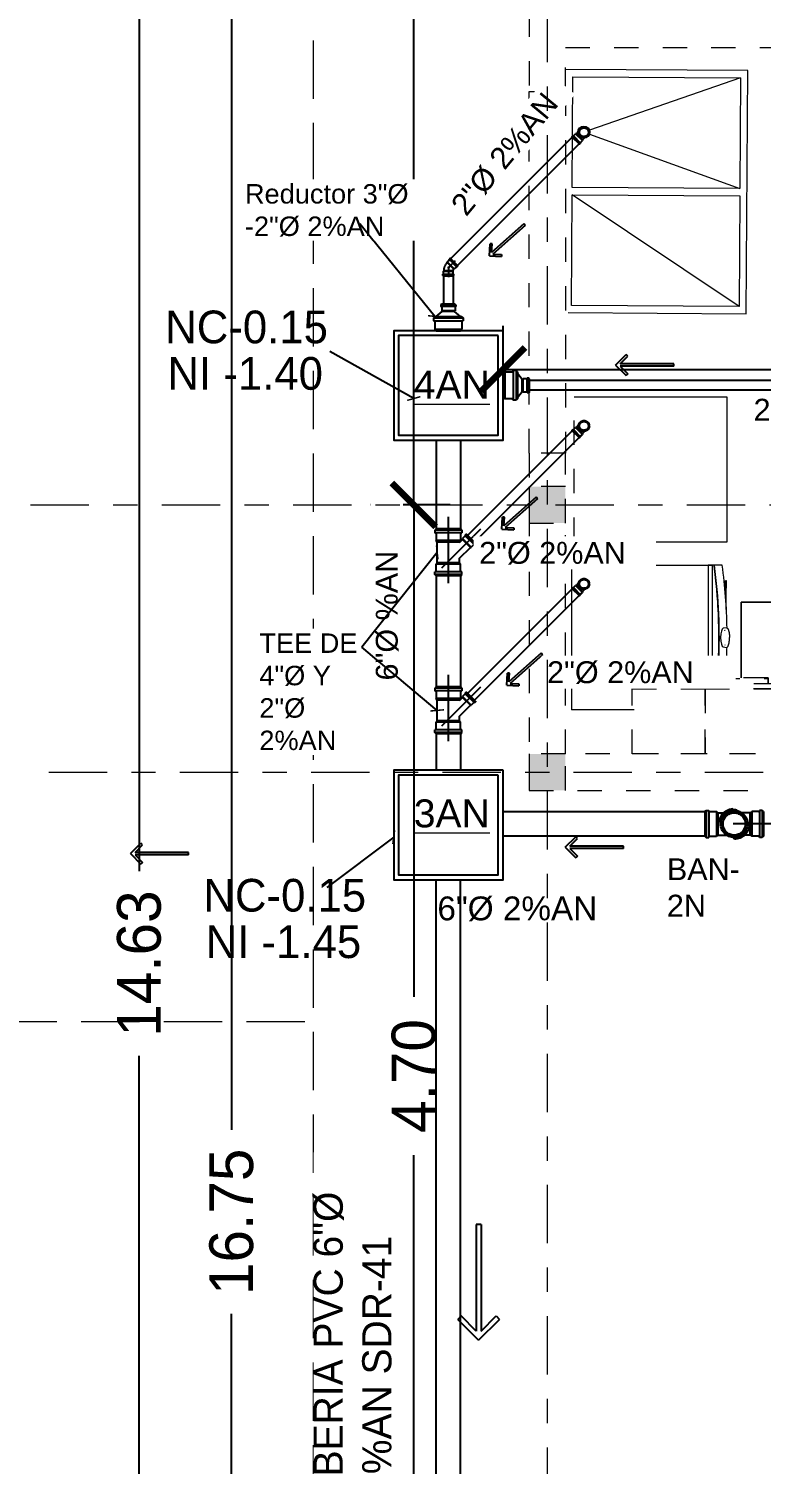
# Model space of a CAD drawing. Header units: millimetres. Extents: x -9559 to 23034, y -7226 to 22400.
# Drawn here: x 299.91 to 302.93, y 48.57 to 54.47 of the extents above; entities that cross this region are included whole.
import ezdxf

# ---------------------------------------------------------------- set-up
doc = ezdxf.new("R2010")
doc.units = ezdxf.units.MM
doc.header["$LTSCALE"] = 0.02
for name, pattern in [('ACAD_ISO02W100', [15, 12, -3]), ('ACAD_ISO05W100', [33, 24, -3, 0, -3, 0, -3]), ('ACAD_ISO10W100', [18, 12, -3, 0, -3]), ('DASHED2', [0.375, 0.25, -0.125])]:
    doc.linetypes.add(name, pattern=pattern)
for name, color, linetype, lineweight in [('A-ANNO-DIMS', 251, 'Continuous', 9), ('A-Mueble cocina 1-lavanderia', 9, 'Continuous', 9), ('A-Mueble cocina 2-proyecciones', 255, 'ACAD_ISO02W100', 9), ('A-Mueble cocina 3', 9, 'Continuous', 9), ('A_DIM-1', 251, 'Continuous', 18), ('I-FURN', 9, 'Continuous', 9), ('IH-AGUA CALIENTE', 12, 'DASHED2', 5), ('IH-textos', 250, 'Continuous', 18), ('IH-TUBERIA', 150, 'ACAD_ISO05W100', 25), ('Mueble Servicio', 255, 'Continuous', 9), ('S-GRID', 253, 'ACAD_ISO10W100', 5), ('TT-PROYECCIONES TERRAZAS', 9, 'ACAD_ISO02W100', 5)]:
    doc.layers.add(name, color=color, linetype=linetype, lineweight=lineweight)
doc.layers.add('IH-A.NEGRAS', color=22, linetype='Continuous')
doc.layers.add('IH-PLANO BASE', color=250, linetype='DASHED2', lineweight=5, transparency=0.55)
doc.styles.add('Arial_4', font='arial.ttf', dxfattribs={"height": 0.105})
doc.styles.add('CENTURY', font='GOTHIC.TTF', dxfattribs={"height": 0.12})
doc.styles.add('COTAS', font='arial.ttf')
doc.styles.get("Standard").update_dxf_attribs({"font": 'GOTHIC.TTF'})
doc.dimstyles.get("Standard").update_dxf_attribs({"dimtxt": 0.18, "dimasz": 0.18, "dimexe": 0.18, "dimexo": 0.0625, "dimgap": 0.09, "dimtad": 0, "dimzin": 3, "dimdsep": 46, "dimtxsty": 'Standard', "dimblk": 'ARCHTICK', "dimcen": 0.09, "dimadec": 0, "dimazin": 0, "dimtfac": 1, "dimtofl": 0, "dimtmove": 0, "dimatfit": 3, "dimldrblk": 'ARCHTICK', "dimfxl": 1, "dimtolj": 1, "dimtzin": 0, "dimarcsym": 0})

# ---------------------------------------------------------------- blocks, each defined once
blk = doc.blocks.new('TOSHIBA_WashingMachine_TW-BH - White_TW-BH95M4T_8_5kg-147520-Nivel 1')
at = {"layer": 'Mueble Servicio'}
for p, q in [((-0.2975, -0.011125), (-0.2975, -0.64)), ((0.2975, -0.64), (0.2975, -0.011125)), ((-0.2975, -0.64), (0.2975, -0.64))]:
    blk.add_line(p, q, dxfattribs=at)
blk = doc.blocks.new('TOSHIBA_WashingMachine_TW-BH - White_TW-BH95M4T_8_5kg-V1-Nivel 1')
at = {"layer": 'A-Mueble cocina 1-lavanderia'}
for p, q in [((-0.2975, -0.2576), (-0.2975, 0)), ((0.2975, 0), (-0.2975, 0)), ((0.2975, 0), (0.2975, -0.58)), ((-0.105, -0.5621), (-0.1886, -0.5621)), ((-0.1886, -0.58), (0.2975, -0.58)), ((-0.105, -0.6036), (-0.105, -0.5621)), ((-0.104, -0.5621), (-0.104, -0.6037)), ((0.2975, -0.5621), (-0.104, -0.5621)), ((0.2975, -0.5861), (0.2975, -0.5621)), ((0.2975, -0.5881), (0.2975, -0.5861)), ((-0.1268, -0.6361), (-0.1659, -0.6361)), ((-0.1659, -0.6361), (-0.1268, -0.6361)), ((-0.105, -0.6056), (-0.105, -0.6036)), ((-0.104, -0.6037), (-0.104, -0.6057)), ((-0.0385, -0.6237), (-0.0399, -0.6376)), ((0.0399, -0.6376), (0.0385, -0.6237)), ((0.1166, -0.6361), (0.1166, -0.6361)), ((0.1837, -0.6321), (0.23, -0.6321)), ((0.23, -0.6321), (0.23, -0.6272))]:
    blk.add_line(p, q, dxfattribs=at)
at = {"layer": 'A-Mueble cocina 1-lavanderia', "flags": 128}
for points in [[(0.2975, -0.6203), (0.2975, -0.6042), (0.2975, -0.5881)], [(-0.1656, -0.6361), (-0.1631, -0.6361), (-0.1563, -0.6361), (-0.1492, -0.6361), (-0.1419, -0.6361), (-0.1343, -0.6361), (-0.1265, -0.6361)], [(-0.105, -0.6376), (-0.105, -0.6216), (-0.105, -0.6056)], [(-0.104, -0.6057), (-0.104, -0.6216), (-0.104, -0.6376)], [(-0.0399, -0.6376), (-0.0399, -0.6381), (-0.0399, -0.6386), (-0.0398, -0.6391), (-0.0396, -0.6396), (-0.0393, -0.6401), (-0.039, -0.6406), (-0.0386, -0.6411), (-0.0382, -0.6416), (-0.0377, -0.642), (-0.0371, -0.6425), (-0.0365, -0.6429), (-0.0358, -0.6433), (-0.0351, -0.6437), (-0.0343, -0.6441), (-0.0334, -0.6445), (-0.0325, -0.6449), (-0.0316, -0.6453), (-0.0306, -0.6456), (-0.0296, -0.646), (-0.0285, -0.6463), (-0.0273, -0.6466), (-0.0262, -0.6469), (-0.025, -0.6472), (-0.0237, -0.6475), (-0.0224, -0.6478), (-0.0211, -0.648), (-0.0197, -0.6483), (-0.0183, -0.6485), (-0.0169, -0.6487), (-0.0155, -0.6489), (-0.014, -0.6491), (-0.0125, -0.6492), (-0.011, -0.6493), (-0.0094, -0.6495), (-0.0079, -0.6496), (-0.0063, -0.6496), (-0.0048, -0.6497), (-0.0032, -0.6497), (-0.0016, -0.6498), (0, -0.6498), (0, -0.6498)], [(0.0399, -0.6376), (0.0399, -0.6381), (0.0399, -0.6386), (0.0398, -0.6391), (0.0396, -0.6396), (0.0393, -0.6401), (0.039, -0.6406), (0.0386, -0.6411), (0.0382, -0.6416), (0.0377, -0.642), (0.0371, -0.6425), (0.0365, -0.6429), (0.0358, -0.6433), (0.0351, -0.6437), (0.0343, -0.6441), (0.0334, -0.6445), (0.0325, -0.6449), (0.0316, -0.6453), (0.0306, -0.6456), (0.0296, -0.646), (0.0285, -0.6463), (0.0273, -0.6466), (0.0262, -0.6469), (0.025, -0.6472), (0.0237, -0.6475), (0.0224, -0.6478), (0.0211, -0.648), (0.0197, -0.6483), (0.0183, -0.6485), (0.0169, -0.6487), (0.0155, -0.6489), (0.014, -0.6491), (0.0125, -0.6492), (0.011, -0.6493), (0.0094, -0.6495), (0.0079, -0.6496), (0.0063, -0.6496), (0.0048, -0.6497), (0.0032, -0.6497), (0.0016, -0.6498), (0, -0.6498), (0, -0.6498)], [(0.1163, -0.6361), (0.1244, -0.6361), (0.1322, -0.6361), (0.1398, -0.6361), (0.1472, -0.6361), (0.1544, -0.6361), (0.1613, -0.6361), (0.168, -0.6361), (0.1744, -0.6361), (0.1805, -0.6361), (0.1863, -0.6361), (0.1918, -0.6361), (0.197, -0.6361), (0.2019, -0.6361), (0.2065, -0.6361), (0.2108, -0.6361), (0.2147, -0.6361), (0.2182, -0.6361), (0.2215, -0.6361), (0.2243, -0.6361), (0.2268, -0.6361), (0.229, -0.6361), (0.2308, -0.6361), (0.2322, -0.6361), (0.2332, -0.6361), (0.2339, -0.6361), (0.2341, -0.6361), (0.2342, -0.6361)], [(0.2342, -0.6361), (0.234, -0.6361), (0.2334, -0.6361), (0.2325, -0.6361), (0.2312, -0.6361), (0.2295, -0.6361), (0.2274, -0.6361), (0.225, -0.6361), (0.2223, -0.6361), (0.2191, -0.6361), (0.2157, -0.6361), (0.2119, -0.6361), (0.2077, -0.6361), (0.2032, -0.6361)], [(0.23, -0.6321), (0.2303, -0.6321), (0.2306, -0.6323), (0.2309, -0.6324), (0.2312, -0.6325), (0.2315, -0.6326), (0.2318, -0.6328), (0.232, -0.6329), (0.2323, -0.6331), (0.2326, -0.6333), (0.2328, -0.6335), (0.2331, -0.6337), (0.2333, -0.6339), (0.2335, -0.6341), (0.2338, -0.6343), (0.234, -0.6346), (0.2342, -0.6348), (0.2344, -0.6351), (0.2345, -0.6353), (0.2346, -0.6354)], [(0.2346, -0.6354), (0.2346, -0.6354), (0.2346, -0.6354), (0.2346, -0.6354), (0.2346, -0.6354), (0.2346, -0.6354), (0.2346, -0.6355), (0.2346, -0.6355), (0.2346, -0.6355), (0.2346, -0.6355), (0.2346, -0.6355), (0.2346, -0.6356), (0.2346, -0.6356), (0.2346, -0.6356), (0.2346, -0.6356), (0.2346, -0.6356), (0.2346, -0.6357), (0.2346, -0.6357), (0.2346, -0.6357), (0.2346, -0.6357), (0.2346, -0.6357), (0.2346, -0.6357), (0.2346, -0.6358), (0.2346, -0.6358), (0.2346, -0.6358), (0.2346, -0.6358), (0.2346, -0.6358), (0.2346, -0.6359), (0.2346, -0.6359), (0.2346, -0.6359), (0.2346, -0.6359), (0.2345, -0.6359), (0.2345, -0.6359), (0.2345, -0.636), (0.2345, -0.636), (0.2345, -0.636), (0.2345, -0.636), (0.2345, -0.636), (0.2344, -0.636), (0.2344, -0.636), (0.2344, -0.636), (0.2344, -0.636), (0.2344, -0.6361), (0.2344, -0.6361), (0.2343, -0.6361), (0.2343, -0.6361), (0.2343, -0.6361), (0.2343, -0.6361), (0.2343, -0.6361), (0.2343, -0.6361), (0.2342, -0.6361), (0.2342, -0.6361), (0.2342, -0.6361), (0.2342, -0.6361), (0.2342, -0.6361)]]:
    blk.add_lwpolyline(points, dxfattribs=at)
at = {"layer": 'A-Mueble cocina 1-lavanderia'}
for centre, radius, start, end in [((0, 1.6165), 2.2227, 267.3181, 277.69206), ((0, 1.6156), 2.2237, 267.31934, 277.68849), ((0, 1.6156), 2.2217, 274.23595, 277.69546), ((0, 1.6156), 2.2217, 265.6587, 267.29111), ((0, 1.6165), 2.2227, 265.66053, 267.2923), ((0, 1.6156), 2.2237, 265.7272, 267.29354), ((0, 1.6156), 2.2556, 265.78776, 267.33184), ((0, 1.6156), 2.2217, 267.31692, 270.77621), ((0, 1.6156), 2.2556, 267.35727, 269.00218), ((0, 1.6156), 2.2217, 270.77643, 274.23558), ((0, 1.6156), 2.2556, 270.97901, 277.57914)]:
    blk.add_arc(centre, radius, start, end, dxfattribs=at)
for major_axis, start_param, end_param in [((-0.0385, 0), 4.712389, 6.283185), ((0.0385, 0), 3.810366, 3.853998), ((0.0385, 0), 0, 1.570796), ((0.0385, 0), 5.57078, 5.614412)]:
    blk.add_ellipse((0, -0.6241), major_axis=major_axis, ratio=0.287314, start_param=start_param, end_param=end_param, dxfattribs=at)
blk = doc.blocks.new('Lavadero de  1 Batea MEP - Lavadero de  1 Batea MEP-202237-Nivel 1')
at = {"layer": 'A-Mueble cocina 1-lavanderia'}
for p, q in [((0.5, 0), (-0.5, 0)), ((-0.5, 0), (-0.5, -0.75)), ((0.5, -0.7329), (0.5, 0)), ((-0.47, -0.03), (-0.2508, -0.6491)), ((-0.47, -0.72), (-0.47, -0.03)), ((-0.47, -0.03), (-0.015, -0.03)), ((-0.2342, -0.6491), (-0.015, -0.03)), ((-0.015, -0.03), (-0.015, -0.72)), ((0.47, -0.03), (0.015, -0.72)), ((0.015, -0.72), (0.015, -0.03)), ((0.015, -0.03), (0.47, -0.03)), ((0.47, -0.03), (0.47, -0.72)), ((-0.015, -0.72), (-0.47, -0.72)), ((0.47, -0.72), (0.015, -0.72))]:
    blk.add_line(p, q, dxfattribs=at)
blk.add_circle((-0.2425, -0.6727), 0.025, dxfattribs=at)
blk = doc.blocks.new('Armario superior - Puerta doble - 600 x 720 x 290 mm-626424-Nivel 1')
at = {"layer": 'A-Mueble cocina 2-proyecciones', "linetype": 'DASHED2', "lineweight": 5, "ltscale": 9}
for p, q in [((-0.125, 0.365), (0.173, 0.365)), ((-0.125, 0.343), (-0.125, 0.365)), ((-0.085, 0.365), (-0.085, 0.3855)), ((-0.083, 0.365), (-0.083, 0.3855)), ((0.1325, 0.388), (-0.0825, 0.388)), ((-0.0825, 0.386), (0.1325, 0.386)), ((0.133, 0.3855), (0.133, 0.365)), ((0.135, 0.365), (0.135, 0.3855)), ((0.173, 0.365), (0.173, 0.343)), ((0.177, 0.365), (0.475, 0.365)), ((0.177, 0.365), (0.177, 0.343)), ((0.215, 0.365), (0.215, 0.3855)), ((0.217, 0.365), (0.217, 0.3855)), ((0.4325, 0.388), (0.2175, 0.388)), ((0.2175, 0.386), (0.4325, 0.386)), ((0.433, 0.3855), (0.433, 0.365)), ((0.435, 0.365), (0.435, 0.3855)), ((0.475, 0.343), (0.475, 0.365)), ((-0.125, 0.343), (0.475, 0.343)), ((-0.125, 0.075), (-0.125, 0.343)), ((0.173, 0.343), (-0.125, 0.343)), ((0.475, 0.343), (0.177, 0.343)), ((0.475, 0.343), (0.475, 0.075)), ((0.475, 0.075), (-0.125, 0.075))]:
    blk.add_line(p, q, dxfattribs=at)
for centre, radius, start, end in [((-0.0825, 0.3855), 0.0025, 90, 180), ((-0.0825, 0.3855), 0.0005, 90, 180), ((-0.0825, 0.3855), 0.0005, 90, 180), ((0.1325, 0.3855), 0.0025, 0, 90), ((0.1325, 0.3855), 0.0005, 0, 90), ((0.1325, 0.3855), 0.0005, 0, 90), ((0.2175, 0.3855), 0.0025, 90, 180), ((0.2175, 0.3855), 0.0005, 90, 180), ((0.2175, 0.3855), 0.0005, 90, 180), ((0.4325, 0.3855), 0.0025, 0, 90), ((0.4325, 0.3855), 0.0005, 0, 90), ((0.4325, 0.3855), 0.0005, 0, 90)]:
    blk.add_arc(centre, radius, start, end, dxfattribs=at)
blk = doc.blocks.new('Armario base-Puerta doble y 2 cajones - 600mm-V17-Nivel 1')
at = {"layer": 'A-Mueble cocina 3'}
for p, q in [((-0.2413, -0.312), (-0.2413, 0)), ((-0.2413, 0), (0.2787, 0)), ((0.2787, -0.312), (0.2787, 0)), ((0.2787, 0), (0.2787, -0.312)), ((0.2787, 0), (-0.2413, 0)), ((-0.2413, 0), (-0.2413, -0.312))]:
    blk.add_line(p, q, dxfattribs=at)
blk = doc.blocks.new('Armario superior - 1 puerta - 720 x 300 x 290 mm-626425-Nivel 1')
at = {"layer": 'A-Mueble cocina 2-proyecciones', "linetype": 'DASHED2', "lineweight": 5, "ltscale": 9}
for p, q in [((-0.025, 0.365), (0.275, 0.365)), ((-0.025, 0.365), (-0.025, 0.343)), ((0.015, 0.365), (0.015, 0.3855)), ((0.017, 0.365), (0.017, 0.3855)), ((0.2325, 0.388), (0.0175, 0.388)), ((0.0175, 0.386), (0.2325, 0.386)), ((0.233, 0.3855), (0.233, 0.365)), ((0.235, 0.365), (0.235, 0.3855)), ((0.275, 0.343), (0.275, 0.365)), ((-0.025, 0.343), (0.275, 0.343)), ((-0.025, 0.075), (-0.025, 0.343)), ((0.275, 0.343), (-0.025, 0.343)), ((0.275, 0.343), (0.275, 0.075)), ((0.275, 0.075), (-0.025, 0.075))]:
    blk.add_line(p, q, dxfattribs=at)
for centre, radius, start, end in [((0.0175, 0.3855), 0.0025, 90, 180), ((0.0175, 0.3855), 0.0005, 90, 180), ((0.0175, 0.3855), 0.0005, 90, 180), ((0.2325, 0.3855), 0.0025, 0, 90), ((0.2325, 0.3855), 0.0005, 0, 90), ((0.2325, 0.3855), 0.0005, 0, 90)]:
    blk.add_arc(centre, radius, start, end, dxfattribs=at)
blk = doc.blocks.new('_ArchTick')
at = {"color": 0, "linetype": 'ByBlock', "const_width": 0.15}
blk.add_lwpolyline([(-0.5, -0.5), (0.5, 0.5)], dxfattribs=at)
blk = doc.blocks.new('*D501')
at = {"layer": 'A-ANNO-DIMS', "color": 0, "lineweight": -2, "transparency": 16777216}
for p, q in [((301.6491, 57.9383), (301.3195, 57.9383)), ((301.4995, 57.9383), (301.4995, 55.5489)), ((301.4995, 52.5133), (301.4995, 54.9027)), ((301.6491, 52.5133), (301.3195, 52.5133))]:
    blk.add_line(p, q, dxfattribs=at)
at = {"layer": 'A-ANNO-DIMS', "color": 0, "lineweight": -2, "transparency": 16777216, "xscale": 0.18, "yscale": 0.18, "zscale": 0.18}
for p, rotation in [((301.4995, 57.9383), 90), ((301.4995, 52.5133), 270)]:
    blk.add_blockref('_ArchTick', p, dxfattribs=dict(at, rotation=rotation))
at = {"layer": 'A-ANNO-DIMS', "color": 0, "transparency": 16777216, "insert": (301.4995, 55.2258), "char_height": 0.18, "width": 0.780498, "attachment_point": 5, "rotation": 90}
blk.add_mtext('\\A1;5.43', dxfattribs=at)
blk = doc.blocks.new('*D502')
at = {"layer": 'A-ANNO-DIMS', "color": 0, "lineweight": -2, "transparency": 16777216}
for p, q in [((301.6491, 52.5133), (301.3195, 52.5133)), ((301.4995, 52.5133), (301.4995, 50.4891)), ((301.4995, 47.8133), (301.4995, 49.8375)), ((301.6491, 47.8133), (301.3195, 47.8133))]:
    blk.add_line(p, q, dxfattribs=at)
at = {"layer": 'A-ANNO-DIMS', "color": 0, "lineweight": -2, "transparency": 16777216, "xscale": 0.18, "yscale": 0.18, "zscale": 0.18}
for p, rotation in [((301.4995, 52.5133), 90), ((301.4995, 47.8133), 270)]:
    blk.add_blockref('_ArchTick', p, dxfattribs=dict(at, rotation=rotation))
at = {"layer": 'A-ANNO-DIMS', "color": 0, "transparency": 16777216, "insert": (301.4995, 50.1633), "char_height": 0.18, "width": 0.607447, "attachment_point": 5, "rotation": 90}
blk.add_mtext('\\A1;4.70', dxfattribs=at)
blk = doc.blocks.new('*D491')
at = {"layer": 'A-ANNO-DIMS', "color": 0, "lineweight": -2, "transparency": 16777216}
for p, q in [((300.8991, 57.9383), (300.5695, 57.9383)), ((300.7495, 57.9383), (300.7495, 49.9424)), ((300.7495, 41.1883), (300.7495, 49.1841)), ((300.8991, 41.1883), (300.5695, 41.1883))]:
    blk.add_line(p, q, dxfattribs=at)
at = {"layer": 'A-ANNO-DIMS', "color": 0, "lineweight": -2, "transparency": 16777216, "xscale": 0.18, "yscale": 0.18, "zscale": 0.18}
for p, rotation in [((300.7495, 57.9383), 90), ((300.7495, 41.1883), 270)]:
    blk.add_blockref('_ArchTick', p, dxfattribs=dict(at, rotation=rotation))
at = {"layer": 'A-ANNO-DIMS', "color": 0, "transparency": 16777216, "insert": (300.7495, 49.5633), "char_height": 0.18, "width": 0.607447, "attachment_point": 5, "rotation": 90}
blk.add_mtext('\\A1;16.75', dxfattribs=at)
blk = doc.blocks.new('Y de 4 con salida de 2')
at = {"layer": 'IH-TUBERIA'}
for p, q in [((30.2352, -36.2639), (30.2294, -36.2696)), ((30.3536, -36.2696), (30.2294, -36.2696)), ((30.2294, -36.2696), (30.2294, -36.2822)), ((30.3536, -36.2822), (30.2294, -36.2822)), ((30.2294, -36.2822), (30.2304, -36.2822)), ((30.3479, -36.2639), (30.2352, -36.2639)), ((30.2354, -36.2872), (30.2354, -36.3171)), ((30.3477, -36.2872), (30.3477, -36.3171)), ((30.3479, -36.2639), (30.3536, -36.2696)), ((30.3536, -36.2822), (30.3527, -36.2822)), ((30.3536, -36.2696), (30.3536, -36.2822)), ((30.3715, -36.289), (30.367, -36.2935)), ((30.4154, -36.3329), (30.3715, -36.289)), ((30.3756, -36.289), (30.3715, -36.289)), ((30.4154, -36.3288), (30.3756, -36.289)), ((30.3477, -36.3171), (30.2354, -36.3171)), ((30.2405, -36.3239), (30.2354, -36.3171)), ((30.3425, -36.3239), (30.2405, -36.3239)), ((30.2405, -36.4189), (30.2405, -36.3239)), ((30.3425, -36.3258), (30.3562, -36.3121)), ((30.3425, -36.3239), (30.3477, -36.3171)), ((30.3425, -36.3258), (30.3425, -36.3239)), ((30.3425, -36.3979), (30.3923, -36.3482)), ((30.3562, -36.3121), (30.3568, -36.3079)), ((30.3923, -36.3482), (30.3562, -36.3121)), ((30.3674, -36.2973), (30.3568, -36.3079)), ((30.3965, -36.3476), (30.3568, -36.3079)), ((30.4109, -36.3374), (30.367, -36.2935)), ((30.367, -36.2935), (30.3674, -36.2938)), ((30.3923, -36.3482), (30.3965, -36.3476)), ((30.4071, -36.337), (30.3965, -36.3476)), ((30.4109, -36.3374), (30.4106, -36.337)), ((30.4154, -36.3329), (30.4109, -36.3374)), ((30.4154, -36.3288), (30.4154, -36.3329)), ((30.2405, -36.4189), (30.2354, -36.4257)), ((30.3425, -36.4189), (30.2405, -36.4189)), ((30.3425, -36.4189), (30.3425, -36.3979)), ((30.3425, -36.4189), (30.3477, -36.4257)), ((30.3536, -36.4605), (30.2294, -36.4605)), ((30.2294, -36.4605), (30.2304, -36.4605)), ((30.2294, -36.4731), (30.2294, -36.4605)), ((30.3536, -36.4731), (30.2294, -36.4731)), ((30.2352, -36.4789), (30.2294, -36.4731)), ((30.3479, -36.4789), (30.2352, -36.4789)), ((30.2354, -36.4555), (30.2354, -36.4257)), ((30.3477, -36.4257), (30.2354, -36.4257)), ((30.3477, -36.4555), (30.3477, -36.4257)), ((30.3479, -36.4789), (30.3536, -36.4731)), ((30.3536, -36.4605), (30.3527, -36.4605)), ((30.3536, -36.4731), (30.3536, -36.4605))]:
    blk.add_line(p, q, dxfattribs=at)
for centre, radius, start, end in [((30.2304, -36.2872), 0.005, 0, 90), ((30.3527, -36.2872), 0.005, 90, 180), ((30.3656, -36.2956), 0.0025, 315, 45), ((30.4088, -36.3388), 0.0025, 45, 135), ((30.2304, -36.4555), 0.005, 270, 360), ((30.3527, -36.4555), 0.005, 180, 270)]:
    blk.add_arc(centre, radius, start, end, dxfattribs=at)
blk = doc.blocks.new('Codo de 90 (2)')
at = {"layer": 'IH-TUBERIA'}
for p, q in [((1628.387, 528.616), (1628.511, 528.616)), ((1628.387, 528.603), (1628.387, 528.616)), ((1628.387, 528.616), (1628.388, 528.616)), ((1628.387, 528.603), (1628.511, 528.603)), ((1628.392, 528.597), (1628.387, 528.603)), ((1628.392, 528.597), (1628.505, 528.597)), ((1628.398, 528.657), (1628.393, 528.651)), ((1628.393, 528.621), (1628.393, 528.651)), ((1628.393, 528.651), (1628.505, 528.651)), ((1628.398, 528.657), (1628.398, 528.696)), ((1628.398, 528.657), (1628.5, 528.657)), ((1628.5, 528.657), (1628.5, 528.696)), ((1628.5, 528.657), (1628.505, 528.651)), ((1628.505, 528.621), (1628.505, 528.651)), ((1628.505, 528.597), (1628.511, 528.603)), ((1628.511, 528.616), (1628.51, 528.616)), ((1628.511, 528.603), (1628.511, 528.616))]:
    blk.add_line(p, q, dxfattribs=at)
for radius in [0.0621, 0.0563, 0.051]:
    blk.add_circle((1628.449, 528.732), radius, dxfattribs=at)
for centre, start, end in [((1628.388, 528.621), 270, 360), ((1628.51, 528.621), 180, 270)]:
    blk.add_arc(centre, 0.005, start, end, dxfattribs=at)
blk = doc.blocks.new('Codo 135')
at = {"layer": 'IH-TUBERIA'}
for p, q in [((1628.344, 529.662), (1628.353, 529.671)), ((1628.344, 529.662), (1628.432, 529.575)), ((1628.344, 529.654), (1628.344, 529.662)), ((1628.344, 529.654), (1628.424, 529.575)), ((1628.353, 529.671), (1628.441, 529.583)), ((1628.353, 529.671), (1628.353, 529.671)), ((1628.361, 529.671), (1628.382, 529.692)), ((1628.39, 529.693), (1628.382, 529.692)), ((1628.461, 529.612), (1628.382, 529.692)), ((1628.392, 529.772), (1628.387, 529.766)), ((1628.511, 529.766), (1628.387, 529.766)), ((1628.387, 529.766), (1628.387, 529.753)), ((1628.511, 529.753), (1628.387, 529.753)), ((1628.387, 529.753), (1628.388, 529.753)), ((1628.39, 529.693), (1628.396, 529.699)), ((1628.462, 529.621), (1628.39, 529.693)), ((1628.505, 529.772), (1628.392, 529.772)), ((1628.393, 529.748), (1628.393, 529.718)), ((1628.505, 529.718), (1628.393, 529.718)), ((1628.398, 529.712), (1628.393, 529.718)), ((1628.5, 529.712), (1628.398, 529.712)), ((1628.398, 529.703), (1628.398, 529.712)), ((1628.462, 529.621), (1628.461, 529.612)), ((1628.462, 529.621), (1628.469, 529.627)), ((1628.5, 529.712), (1628.505, 529.718)), ((1628.5, 529.703), (1628.5, 529.712)), ((1628.505, 529.772), (1628.511, 529.766)), ((1628.505, 529.748), (1628.505, 529.718)), ((1628.511, 529.753), (1628.51, 529.753)), ((1628.511, 529.766), (1628.511, 529.753)), ((1628.424, 529.575), (1628.432, 529.575)), ((1628.432, 529.575), (1628.441, 529.583)), ((1628.44, 529.591), (1628.461, 529.612)), ((1628.441, 529.583), (1628.44, 529.584))]:
    blk.add_line(p, q, dxfattribs=at)
for centre, radius, start, end in [((1628.357, 529.674), 0.005, 225, 315), ((1628.388, 529.748), 0.005, 0, 90), ((1628.393, 529.703), 0.005, 315, 0), ((1628.393, 529.703), 0.107, 315, 0), ((1628.51, 529.748), 0.005, 90, 180), ((1628.443, 529.588), 0.005, 135, 225)]:
    blk.add_arc(centre, radius, start, end, dxfattribs=at)
blk = doc.blocks.new('Reductor de 4 a 2')
at = {"layer": 'IH-TUBERIA'}
for p, q in [((1633.4997, 529.6525), (1633.5252, 529.673)), ((1633.5226, 529.703), (1633.5197, 529.7001)), ((1633.5818, 529.7001), (1633.5197, 529.7001)), ((1633.5197, 529.7001), (1633.5197, 529.6938)), ((1633.5818, 529.6938), (1633.5197, 529.6938)), ((1633.5197, 529.6938), (1633.5202, 529.6938)), ((1633.5789, 529.703), (1633.5226, 529.703)), ((1633.5227, 529.6913), (1633.5227, 529.6764)), ((1633.5788, 529.6764), (1633.5227, 529.6764)), ((1633.5252, 529.673), (1633.5227, 529.6764)), ((1633.5762, 529.673), (1633.5252, 529.673)), ((1633.5762, 529.673), (1633.5788, 529.6764)), ((1633.6017, 529.6525), (1633.5762, 529.673)), ((1633.5788, 529.6913), (1633.5788, 529.6764)), ((1633.5789, 529.703), (1633.5818, 529.7001)), ((1633.5818, 529.6938), (1633.5813, 529.6938)), ((1633.5818, 529.7001), (1633.5818, 529.6938)), ((1633.4944, 529.6525), (1633.4887, 529.6468)), ((1633.4887, 529.6468), (1633.6128, 529.6468)), ((1633.4887, 529.6468), (1633.4887, 529.6342)), ((1633.4887, 529.6342), (1633.6128, 529.6342)), ((1633.4887, 529.6342), (1633.4896, 529.6342)), ((1633.4944, 529.6525), (1633.6071, 529.6525)), ((1633.4946, 529.6292), (1633.4946, 529.5993)), ((1633.6069, 529.6292), (1633.6069, 529.5993)), ((1633.6071, 529.6525), (1633.6128, 529.6468)), ((1633.6128, 529.6342), (1633.6119, 529.6342)), ((1633.6128, 529.6468), (1633.6128, 529.6342)), ((1633.4946, 529.5993), (1633.6069, 529.5993)), ((1633.4997, 529.5925), (1633.4946, 529.5993)), ((1633.4997, 529.5925), (1633.6017, 529.5925)), ((1633.6017, 529.5925), (1633.6069, 529.5993))]:
    blk.add_line(p, q, dxfattribs=at)
for centre, radius, start, end in [((1633.5202, 529.6913), 0.0025, 0, 90), ((1633.5813, 529.6913), 0.0025, 90, 180), ((1633.4896, 529.6292), 0.005, 0, 90), ((1633.6119, 529.6292), 0.005, 90, 180)]:
    blk.add_arc(centre, radius, start, end, dxfattribs=at)
blk = doc.blocks.new('Te de 4 con salida 4')
at = {"layer": 'IH-TUBERIA'}
for p, q in [((1627.6882, 529.7359), (1627.694, 529.7416)), ((1627.6882, 529.7359), (1627.6882, 529.6232)), ((1627.694, 529.7416), (1627.7066, 529.7416)), ((1627.694, 529.7416), (1627.694, 529.6174)), ((1627.7066, 529.7416), (1627.7066, 529.7407)), ((1627.7066, 529.7416), (1627.7066, 529.6174)), ((1627.7116, 529.7357), (1627.7414, 529.7357)), ((1627.7482, 529.7305), (1627.7414, 529.7357)), ((1627.7414, 529.7357), (1627.7414, 529.6234)), ((1627.7482, 529.7305), (1627.7871, 529.7305)), ((1627.7482, 529.7305), (1627.7482, 529.6285)), ((1627.8968, 529.7305), (1627.8579, 529.7305)), ((1627.8968, 529.7305), (1627.9035, 529.7357)), ((1627.8968, 529.7305), (1627.8968, 529.6285)), ((1627.9334, 529.7357), (1627.9035, 529.7357)), ((1627.9035, 529.7357), (1627.9035, 529.6234)), ((1627.951, 529.7416), (1627.9384, 529.7416)), ((1627.9384, 529.7416), (1627.9384, 529.6174)), ((1627.9384, 529.7416), (1627.9384, 529.7407)), ((1627.951, 529.7416), (1627.951, 529.6174)), ((1627.9568, 529.7359), (1627.951, 529.7416)), ((1627.9568, 529.7359), (1627.9568, 529.6232)), ((1627.6882, 529.6232), (1627.694, 529.6174)), ((1627.7066, 529.6174), (1627.7066, 529.6184)), ((1627.7116, 529.6234), (1627.7414, 529.6234)), ((1627.7482, 529.6285), (1627.7414, 529.6234)), ((1627.7482, 529.6285), (1627.7871, 529.6285)), ((1627.8968, 529.6285), (1627.8579, 529.6285)), ((1627.8968, 529.6285), (1627.9035, 529.6234)), ((1627.9334, 529.6234), (1627.9035, 529.6234)), ((1627.9384, 529.6174), (1627.9384, 529.6184)), ((1627.9568, 529.6232), (1627.951, 529.6174)), ((1627.694, 529.6174), (1627.7066, 529.6174)), ((1627.951, 529.6174), (1627.9384, 529.6174))]:
    blk.add_line(p, q, dxfattribs=at)
for radius in [0.0621, 0.0563, 0.051]:
    blk.add_circle((1627.8225, 529.6795), radius, dxfattribs=at)
for centre, start, end in [((1627.7116, 529.7407), 180, 270), ((1627.9334, 529.7407), 270, 0), ((1627.7116, 529.6184), 90, 180), ((1627.9334, 529.6184), 0, 90)]:
    blk.add_arc(centre, 0.005, start, end, dxfattribs=at)
blk = doc.blocks.new('*D540')
at = {"layer": 'A-ANNO-DIMS', "color": 0, "lineweight": -2, "transparency": 16777216}
for p, q in [((300.6481, 57.9383), (300.1895, 57.9383)), ((300.3695, 57.9383), (300.3695, 51.0056)), ((300.3695, 43.3133), (300.3695, 50.2459)), ((300.8991, 43.3133), (300.1895, 43.3133))]:
    blk.add_line(p, q, dxfattribs=at)
at = {"layer": 'A-ANNO-DIMS', "color": 0, "lineweight": -2, "transparency": 16777216, "xscale": 0.18, "yscale": 0.18, "zscale": 0.18}
for p, rotation in [((300.3695, 57.9383), 90), ((300.3695, 43.3133), 270)]:
    blk.add_blockref('_ArchTick', p, dxfattribs=dict(at, rotation=rotation))
at = {"layer": 'A-ANNO-DIMS', "color": 0, "transparency": 16777216, "insert": (300.3695, 50.6258), "char_height": 0.18, "width": 0.607447, "attachment_point": 5, "rotation": 90}
blk.add_mtext('\\A1;14.63', dxfattribs=at)
blk = doc.blocks.new('*D544')
at = {"layer": 'A-ANNO-DIMS', "color": 0, "lineweight": -2, "transparency": 16777216}
for p, q in [((300.8991, 57.9383), (300.5695, 57.9383)), ((300.7495, 57.9383), (300.7495, 49.9424)), ((300.7495, 41.1883), (300.7495, 49.1841)), ((300.8991, 41.1883), (300.5695, 41.1883))]:
    blk.add_line(p, q, dxfattribs=at)
at = {"layer": 'A-ANNO-DIMS', "color": 0, "lineweight": -2, "transparency": 16777216, "xscale": 0.18, "yscale": 0.18, "zscale": 0.18}
for p, rotation in [((300.7495, 57.9383), 90), ((300.7495, 41.1883), 270)]:
    blk.add_blockref('_ArchTick', p, dxfattribs=dict(at, rotation=rotation))
at = {"layer": 'A-ANNO-DIMS', "color": 0, "transparency": 16777216, "insert": (300.7495, 49.5633), "char_height": 0.18, "width": 0.607447, "attachment_point": 5, "rotation": 90}
blk.add_mtext('\\A1;16.75', dxfattribs=at)
blk = doc.blocks.new('*D599')
at = {"layer": 'I-FURN', "color": 0, "lineweight": -2, "ltscale": 0.2, "transparency": 16777216}
for p, q in [((314.6493, 58.0021), (313.0793, 40.9502)), ((297.7096, 40.3826), (312.4571, 40.3826))]:
    blk.add_line(p, q, dxfattribs=at)
for start, end in [(84.73984, 111.35487), (153.38497, 180)]:
    blk.add_arc((313.0271, 40.3826), 0.75, start, end, dxfattribs=at)
at = {"layer": 'I-FURN', "color": 0, "lineweight": -2, "ltscale": 0.2, "transparency": 16777216, "xscale": 0.18, "yscale": 0.18, "zscale": 0.18}
for p, rotation in [((313.0959, 41.1294), 354.7398387423056), ((312.2771, 40.3826), 270.0000000000001)]:
    blk.add_blockref('_ArchTick', p, dxfattribs=dict(at, rotation=rotation))
at = {"layer": 'I-FURN', "color": 0, "ltscale": 0.2, "transparency": 16777216, "insert": (312.5217, 40.9367), "char_height": 0.18, "attachment_point": 5, "rotation": 42.36992}
blk.add_mtext('\\A1;95°', dxfattribs=at)
blk = doc.blocks.new('*D600')
at = {"layer": 'I-FURN', "color": 0, "lineweight": -2, "ltscale": 0.2, "transparency": 16777216}
for p, q in [((297.7096, 58.0028), (314.085, 58.0623)), ((313.2043, 40.4449), (314.6082, 57.4963))]:
    blk.add_line(p, q, dxfattribs=at)
for start, end in [(180.20806, 201.58021), (243.92092, 265.29308)]:
    blk.add_arc((314.655, 58.0643), 0.75, start, end, dxfattribs=at)
at = {"layer": 'I-FURN', "color": 0, "lineweight": -2, "ltscale": 0.2, "transparency": 16777216, "xscale": 0.18, "yscale": 0.18, "zscale": 0.18}
for p, rotation in [((313.905, 58.0616), 90.20805555555586), ((314.5934, 57.3169), 355.2930766759017)]:
    blk.add_blockref('_ArchTick', p, dxfattribs=dict(at, rotation=rotation))
at = {"layer": 'I-FURN', "color": 0, "ltscale": 0.2, "transparency": 16777216, "insert": (314.1042, 57.5552), "char_height": 0.18, "attachment_point": 5, "rotation": 312.75057}
blk.add_mtext('\\A1;85°', dxfattribs=at)
blk = doc.blocks.new('*D601')
at = {"layer": 'I-FURN', "color": 0, "lineweight": -2, "ltscale": 0.2, "transparency": 16777216}
for p, q in [((314.5925, 58.0641), (298.2171, 58.0046)), ((297.6471, 40.4451), (297.6471, 57.4326))]:
    blk.add_line(p, q, dxfattribs=at)
for start, end in [(336.11908, 0.20806), (270, 294.08898)]:
    blk.add_arc((297.6471, 58.0026), 0.75, start, end, dxfattribs=at)
at = {"layer": 'I-FURN', "color": 0, "lineweight": -2, "ltscale": 0.2, "transparency": 16777216, "xscale": 0.18, "yscale": 0.18, "zscale": 0.18}
for p, rotation in [((298.3971, 58.0053), 90.20805555555592), ((297.6471, 57.2526), 180.0000000000019)]:
    blk.add_blockref('_ArchTick', p, dxfattribs=dict(at, rotation=rotation))
at = {"layer": 'I-FURN', "color": 0, "ltscale": 0.2, "transparency": 16777216, "insert": (298.1784, 57.4732), "char_height": 0.18, "attachment_point": 5, "rotation": 45.10403}
blk.add_mtext('\\A1;90°', dxfattribs=at)
blk = doc.blocks.new('*D602')
at = {"layer": 'I-FURN', "color": 0, "lineweight": -2, "ltscale": 0.2, "transparency": 16777216}
for p, q in [((297.6471, 57.9401), (297.6471, 40.9526)), ((312.9646, 40.3826), (298.2171, 40.3826))]:
    blk.add_line(p, q, dxfattribs=at)
for start, end in [(66.01505, 90), (0, 23.98495)]:
    blk.add_arc((297.6471, 40.3826), 0.75, start, end, dxfattribs=at)
at = {"layer": 'I-FURN', "color": 0, "lineweight": -2, "ltscale": 0.2, "transparency": 16777216, "xscale": 0.18, "yscale": 0.18, "zscale": 0.18}
for p, rotation in [((297.6471, 41.1326), 180.0000000000019), ((298.3971, 40.3826), 270.0000000000003)]:
    blk.add_blockref('_ArchTick', p, dxfattribs=dict(at, rotation=rotation))
at = {"layer": 'I-FURN', "color": 0, "ltscale": 0.2, "transparency": 16777216, "insert": (298.1774, 40.9129), "char_height": 0.18, "attachment_point": 5, "rotation": 315}
blk.add_mtext('\\A1;90°', dxfattribs=at)
blk = doc.blocks.new('*D611')
at = {"layer": 'A-ANNO-DIMS', "color": 0, "lineweight": -2, "ltscale": 0.2, "transparency": 16777216}
for p, q in [((301.8668, 53.1173), (301.8668, 53.2503)), ((306.4808, 53.0914), (306.4808, 53.2503)), ((301.8668, 53.0703), (303.8725, 53.0703)), ((306.4808, 53.0703), (304.4751, 53.0703))]:
    blk.add_line(p, q, dxfattribs=at)
at = {"layer": 'A-ANNO-DIMS', "color": 0, "lineweight": -2, "ltscale": 0.2, "transparency": 16777216, "xscale": 0.18, "yscale": 0.18, "zscale": 0.18, "rotation": 180}
blk.add_blockref('_ArchTick', (301.8668, 53.0703), dxfattribs=at)
at = {"layer": 'A-ANNO-DIMS', "color": 0, "lineweight": -2, "ltscale": 0.2, "transparency": 16777216, "xscale": 0.18, "yscale": 0.18, "zscale": 0.18}
blk.add_blockref('_ArchTick', (306.4808, 53.0703), dxfattribs=at)
at = {"layer": 'A-ANNO-DIMS', "color": 0, "ltscale": 0.2, "transparency": 16777216, "insert": (304.1738, 53.0703), "char_height": 0.18, "attachment_point": 5}
blk.add_mtext('\\A1;4.61', dxfattribs=at)

msp = doc.modelspace()

# ---------------------------------------------------------------- hatches: boundary and pattern name
at = {"layer": 'IH-PLANO BASE'}
for points in [[(301.9737, 52.4383), (302.1237, 52.4383), (302.1237, 52.5883), (301.9737, 52.5883), (301.9737, 52.4594)], [(301.9737, 51.3383), (302.1237, 51.3383), (302.1237, 51.4883), (301.9737, 51.4883), (301.9737, 51.3594)]]:
    msp.add_hatch(color=256, dxfattribs=at).paths.add_polyline_path(points)

# ---------------------------------------------------------------- linework, layer by layer
at = {"layer": 'A-ANNO-DIMS', "color": 1, "linetype": 'DASHED2', "ltscale": 3}
for radius in [0.0645, 0.0612]:
    msp.add_circle((302.8178, 51.2004), radius, dxfattribs=at)
at = {"layer": 'IH-A.NEGRAS'}
for p, q in [((302.1513, 54.0266), (301.6496, 53.5247)), ((302.1795, 53.9983), (301.6779, 53.4965)), ((301.9526, 53.6691), (301.8193, 53.5512)), ((301.9579, 53.663), (301.8247, 53.5452)), ((301.9579, 53.663), (301.9526, 53.6691)), ((301.8104, 53.538), (301.8135, 53.5873)), ((301.8215, 53.5868), (301.8135, 53.5873)), ((301.8193, 53.5512), (301.8215, 53.5868)), ((301.8104, 53.538), (301.8597, 53.535)), ((301.8247, 53.5452), (301.8602, 53.543)), ((301.8602, 53.543), (301.8597, 53.535)), ((301.6218, 53.4555), (301.6218, 53.3382)), ((301.6618, 53.4555), (301.6618, 53.3382)), ((302.3299, 53.0883), (302.3732, 53.1316)), ((302.349, 53.0933), (302.3803, 53.1246)), ((302.3803, 53.1246), (302.3732, 53.1316)), ((302.3299, 53.0883), (302.3732, 53.045)), ((302.5695, 53.0933), (302.349, 53.0933)), ((302.5695, 53.0833), (302.349, 53.0833)), ((302.349, 53.0833), (302.3803, 53.0521)), ((302.3803, 53.0521), (302.3732, 53.045)), ((302.5695, 53.0833), (302.5695, 53.0933)), ((302.976, 53.0246), (301.9753, 53.0246)), ((302.976, 52.9846), (301.9753, 52.9846)), ((302.1513, 52.8182), (301.7212, 52.3879)), ((301.5918, 52.7796), (301.5918, 52.4143)), ((301.6918, 52.7796), (301.6918, 52.4143)), ((302.1795, 52.7899), (301.7495, 52.3597)), ((302.0037, 52.5442), (301.8705, 52.4263)), ((302.009, 52.5381), (301.8758, 52.4203)), ((302.009, 52.5381), (302.0037, 52.5442)), ((301.8616, 52.4131), (301.8646, 52.4624)), ((301.8727, 52.4619), (301.8646, 52.4624)), ((301.8705, 52.4263), (301.8727, 52.4619)), ((301.8616, 52.4131), (301.9109, 52.4101)), ((301.8758, 52.4203), (301.9114, 52.4181)), ((301.9114, 52.4181), (301.9109, 52.4101)), ((301.5918, 52.2208), (301.5918, 51.7643)), ((301.6918, 52.2208), (301.6918, 51.7643)), ((302.1513, 52.1682), (301.7212, 51.7379)), ((302.1795, 52.1399), (301.7495, 51.7096)), ((302.0242, 51.9024), (301.8909, 51.7846)), ((302.0295, 51.8963), (301.8963, 51.7785)), ((302.0295, 51.8963), (302.0242, 51.9024)), ((301.882, 51.7713), (301.8851, 51.8206)), ((301.8931, 51.8201), (301.8851, 51.8206)), ((301.8909, 51.7846), (301.8931, 51.8201)), ((301.882, 51.7713), (301.9314, 51.7683)), ((301.8963, 51.7785), (301.9319, 51.7763)), ((301.9319, 51.7763), (301.9314, 51.7683)), ((301.5918, 51.5708), (301.5918, 51.4211)), ((301.6918, 51.5708), (301.6918, 51.4211)), ((301.8668, 51.2511), (302.6969, 51.2511)), ((301.8668, 51.1511), (302.6969, 51.1511)), ((300.3334, 51.0785), (300.3767, 51.1219)), ((300.3526, 51.0835), (300.3838, 51.1148)), ((300.3838, 51.1148), (300.3767, 51.1219)), ((302.1227, 51.1046), (302.166, 51.1479)), ((302.1227, 51.1046), (302.166, 51.0613)), ((302.1418, 51.1096), (302.1731, 51.1408)), ((302.3623, 51.1096), (302.1418, 51.1096)), ((302.3623, 51.0996), (302.1418, 51.0996)), ((302.1418, 51.0996), (302.1731, 51.0684)), ((302.1731, 51.1408), (302.166, 51.1479)), ((302.3623, 51.0996), (302.3623, 51.1096)), ((300.3334, 51.0785), (300.3767, 51.0352)), ((300.573, 51.0835), (300.3526, 51.0835)), ((300.573, 51.0735), (300.3526, 51.0735)), ((300.3526, 51.0735), (300.3838, 51.0423)), ((300.3838, 51.0423), (300.3767, 51.0352)), ((300.573, 51.0735), (300.573, 51.0835)), ((302.1731, 51.0684), (302.166, 51.0613)), ((301.7564, 49.5519), (301.7564, 49.114)), ((301.7763, 49.5519), (301.7564, 49.5519)), ((301.7763, 49.5519), (301.7763, 49.114)), ((301.6944, 49.176), (301.6803, 49.162)), ((301.7664, 49.076), (301.6803, 49.162)), ((301.7564, 49.114), (301.6944, 49.176)), ((301.7664, 49.076), (301.8524, 49.162)), ((301.7763, 49.114), (301.8383, 49.176)), ((301.8383, 49.176), (301.8524, 49.162))]:
    msp.add_line(p, q, dxfattribs=at)
for points in [[(301.8668, 53.2296), (301.4168, 53.2296), (301.4168, 52.7796), (301.8668, 52.7796)], [(301.8468, 53.2096), (301.4368, 53.2096), (301.4368, 52.7996), (301.8468, 52.7996)], [(301.8668, 51.4211), (301.4168, 51.4211), (301.4168, 50.9711), (301.8668, 50.9711)], [(301.8468, 51.4011), (301.4368, 51.4011), (301.4368, 50.9911), (301.8468, 50.9911)]]:
    msp.add_lwpolyline(points, close=True, dxfattribs=at)
at = {"layer": 'IH-PLANO BASE'}
for p, q in [((301.9737, 55.7383), (301.9737, 54.2133)), ((302.1237, 54.2133), (302.1237, 54.3953)), ((302.1237, 54.3953), (303.0562, 54.3953)), ((301.9737, 54.2133), (302.1237, 54.2133)), ((301.9737, 52.726), (301.9737, 54.2133)), ((302.1237, 54.2133), (302.1237, 52.726)), ((302.1598, 52.3608), (302.1598, 52.9558)), ((302.1237, 52.726), (301.9737, 52.726)), ((301.9737, 52.726), (301.9737, 52.4383)), ((302.1237, 52.4383), (302.1237, 52.726)), ((302.1237, 52.5883), (301.9737, 52.5883)), ((301.9737, 52.5883), (301.9737, 52.4383)), ((302.1237, 52.4383), (302.1237, 52.5883)), ((301.9737, 52.4383), (301.9737, 51.3383)), ((301.9737, 52.4383), (302.1237, 52.4383)), ((302.1237, 51.4883), (302.1237, 52.4383)), ((302.1237, 51.4883), (301.9737, 51.4883)), ((301.9737, 51.4883), (301.9737, 51.3383)), ((303.9062, 51.4883), (302.1237, 51.4883)), ((302.1237, 51.3383), (302.1237, 51.4883)), ((301.9737, 51.3383), (302.9312, 51.3383)), ((301.9737, 51.3383), (302.1237, 51.3383))]:
    msp.add_line(p, q, dxfattribs=at)
at = {"layer": 'IH-TUBERIA'}
for p, q in [((301.6704, 53.5172), (301.6382, 53.485)), ((301.6418, 53.4937), (301.6418, 53.4496)), ((301.6418, 52.1912), (301.6418, 52.4638)), ((301.615, 52.2535), (301.7755, 52.414)), ((301.6418, 51.5412), (301.6418, 51.8138)), ((301.615, 51.6035), (301.7755, 51.764)), ((302.8829, 51.159), (302.8829, 51.2431)), ((302.9518, 51.2011), (302.814, 51.2011)), ((302.9955, 51.2011), (302.8417, 51.2011))]:
    msp.add_line(p, q, dxfattribs=at)
msp.add_arc((301.6619, 53.4803), 0.0202, 135, 180, dxfattribs=at)
at = {"layer": 'S-GRID'}
msp.add_line((299.9973, 51.4133), (314.4827, 51.4133), dxfattribs=at)
at = {"layer": 'TT-PROYECCIONES TERRAZAS', "lineweight": 20}
msp.add_line((301.0505, 50.3856, 1.1756), (297.6405, 50.3856, 0.9326), dxfattribs=at)
at = {"layer": 'TT-PROYECCIONES TERRAZAS', "lineweight": 20, "elevation": 1.1756}
msp.add_lwpolyline([(301.0872, 39.5644), (301.0872, 58.41), (313.7953, 58.41), (313.7953, 39.576)], dxfattribs=at)

# ---------------------------------------------------------------- block references
at = {"layer": 'IH-PLANO BASE'}
for name, p, rotation in [('Lavadero de  1 Batea MEP - Lavadero de  1 Batea MEP-202237-Nivel 1', (302.8707, 53.7998), 269.6579795752264), ('TOSHIBA_WashingMachine_TW-BH - White_TW-BH95M4T_8_5kg-147520-Nivel 1', (302.1487, 52.6583), 89.9999999999999), ('TOSHIBA_WashingMachine_TW-BH - White_TW-BH95M4T_8_5kg-V1-Nivel 1', (302.1487, 51.9669), 89.9999999999999)]:
    msp.add_blockref(name, p, dxfattribs=dict(at, rotation=rotation))
for name, p in [('Armario base-Puerta doble y 2 cajones - 600mm-V17-Nivel 1', (303.0875, 52.1133)), ('Armario superior - 1 puerta - 720 x 300 x 290 mm-626425-Nivel 1', (302.4237, 51.4133)), ('Armario superior - Puerta doble - 600 x 720 x 290 mm-626424-Nivel 1', (302.8237, 51.4133))]:
    msp.add_blockref(name, p, dxfattribs=at)
at = {"layer": 'IH-TUBERIA'}
for name, p, xscale, yscale, zscale, rotation in [('Codo de 90 (2)', (-243.268, 332.1222), 0.357599898545704, 0.357599898545704, 0.357599898545704, 314.9999999999714), ('Codo 135', (887.8831, 244.1732), 0.3599998476601358, 0.3599998476601358, 0.3599998476601358, 179.9999999999896), ('Reductor de 4 a 2', (-218.6079, 1658.431), 0.9827832968338954, 0.9827832968338954, 0.9827832968338954, 270), ('Codo de 90 (2)', (-243.268, 330.9139), 0.357599898545704, 0.357599898545704, 0.357599898545704, 314.9999999999714), ('Codo de 90 (2)', (-243.268, 330.2638), 0.357599898545704, 0.357599898545704, 0.357599898545704, 314.9999999999714)]:
    msp.add_blockref(name, p, dxfattribs=dict(at, xscale=xscale, yscale=yscale, zscale=zscale, rotation=rotation))
for name, p, xscale, yscale, zscale in [('Reductor de 4 a 2', (-1303.7846, -467.245), 0.9827832968338954, 0.9827832968338954, 0.9827832968338954), ('Y de 4 con salida de 2', (274.3794, 85.0518), 0.8999996191503394, 0.8999996191503394, 0.8999996191503394), ('Y de 4 con salida de 2', (274.3794, 84.4018), 0.8999996191503394, 0.8999996191503394, 0.8999996191503394), ('Te de 4 con salida 4', (-1162.2219, -425.511), 0.8999996191503394, 0.8999996191503394, 0.8999996191503394)]:
    msp.add_blockref(name, p, dxfattribs=dict(at, xscale=xscale, yscale=yscale, zscale=zscale))

# ---------------------------------------------------------------- texts
at = {"layer": 'IH-AGUA CALIENTE'}
for s, p in [('NC-0.15 ', (300.4765, 53.178)), ('NI -1.40', (300.486, 52.9868)), ('NC-0.15 ', (300.6337, 50.8397)), ('NI -1.45', (300.6432, 50.6485))]:
    msp.add_text(s, height=0.13449, dxfattribs=at).set_placement(p)
at = {"layer": 'IH-textos', "style": 'COTAS'}
for s, p in [('%%U4AN', (301.4995, 52.9507)), ('%%U3AN', (301.4995, 51.1862))]:
    msp.add_text(s, height=0.11503, dxfattribs=at).set_placement(p)

# ---------------------------------------------------------------- dimensions: what is measured, and where the dimension line sits
at = {"layer": 'A-ANNO-DIMS'}
for base, p1, p2, picture, middle in [((300.7495, 41.1883), (300.9616, 57.9383), (300.9616, 41.1883), '*D491', (300.7495, 49.5633)), ((301.4994987072, 52.5132594893), (301.7116307416, 57.9382594893), (301.7116307416, 52.5132594893), '*D501', (301.4994987072, 55.2257594893)), ((301.4995, 47.8133), (301.7116, 52.5133), (301.7116, 47.8133), '*D502', (301.4995, 50.1633))]:
    dim = msp.add_linear_dim(base=base, p1=p1, p2=p2, angle=90, dimstyle='Standard', dxfattribs=at)
    dim.commit()
    dim.dimension.update_dxf_attribs({"geometry": picture, "text_midpoint": middle})

# ---------------------------------------------------------------- leaders
at = {"layer": 'A_DIM-1'}
for points in [[(301.4995, 52.9507), (301.1545, 53.1438)], [(301.4168, 51.1461), (301.1422, 50.9384)]]:
    msp.add_leader(points, dimstyle='Standard', override={"dimscale": 0.2, "dimtxt": 0.3, "dimasz": 0.2, "dimtmove": 1}, dxfattribs=at)

# ---------------------------------------------------------------- next in the draw order: texts
at = {"layer": 'IH-A.NEGRAS', "char_height": 0.09, "attachment_point": 1, "style": 'Arial_4', "bg_fill": 3, "box_fill_scale": 1.25, "bg_fill_color": 256, "bg_fill_true_color": 13158600, "bg_fill_transparency": 0}
for s, insert, width, rotation in [('2"Ø 2%AN', (301.6457, 53.7534), 0.653049, 50.43225), ('6"Ø %AN', (301.3432, 51.7907), 0.719908, 90)]:
    msp.add_mtext(s, dxfattribs=dict(at, insert=insert, width=width, rotation=rotation))
at = {"layer": 'IH-A.NEGRAS', "attachment_point": 1, "style": 'Arial_4', "bg_fill": 3, "box_fill_scale": 1.25, "bg_fill_color": 256, "bg_fill_true_color": 13158600, "bg_fill_transparency": 0}
for s, insert, char_height, width in [('2"Ø 2%AN', (302.8976, 52.9496), 0.09, 0.667434), ('2"Ø 2%AN', (301.7684, 52.3608), 0.09, 0.705813), ('2"Ø 2%AN', (302.0478, 51.8696), 0.09, 0.753983), ('BAN- 2N', (302.5408, 51.0591), 0.09, 0.364223), ('6"Ø 2%AN', (301.5966, 50.9019), 0.09807, 0.714406)]:
    msp.add_mtext(s, dxfattribs=dict(at, insert=insert, char_height=char_height, width=width))

# ---------------------------------------------------------------- next in the draw order: linework, layer by layer
at = {"layer": 'IH-A.NEGRAS'}
for p, q in [((301.5912, 48.2146), (301.5918, 50.9712)), ((301.6912, 48.2146), (301.6918, 50.9711))]:
    msp.add_line(p, q, dxfattribs=at)
at = {"layer": 'S-GRID'}
for p, q in [((302.0487, 60.5149), (302.0487, 39.3869)), ((299.9225, 52.5133), (314.4827, 52.5133))]:
    msp.add_line(p, q, dxfattribs=at)

# ---------------------------------------------------------------- next in the draw order: texts
at = {"layer": 'IH-A.NEGRAS', "char_height": 0.08, "attachment_point": 1, "style": 'Arial_4', "bg_fill": 3, "box_fill_scale": 1.25, "bg_fill_color": 256, "bg_fill_true_color": 13158600, "bg_fill_transparency": 0}
for s, insert, width in [('Reductor 3"Ø -2"Ø 2%AN', (300.8047, 53.8329), 0.869611), ('TEE DE 4"Ø Y 2"Ø 2%AN', (300.8641, 51.9843), 0.407243)]:
    msp.add_mtext(s, dxfattribs=dict(at, insert=insert, width=width))

# ---------------------------------------------------------------- next in the draw order: dimensions: what is measured, and where the dimension line sits
at = {"layer": 'A-ANNO-DIMS', "ltscale": 0.2}
dim = msp.add_linear_dim(base=(306.4808, 53.0703), p1=(301.8668, 53.0548), p2=(306.4808, 53.0289), dimstyle='Standard', dxfattribs=at)
dim.commit()
dim.dimension.update_dxf_attribs({"geometry": '*D611', "text_midpoint": (304.1738, 53.0703)})

# ---------------------------------------------------------------- next in the draw order: dimensions: what is measured, and where the dimension line sits
at = {"layer": 'A-ANNO-DIMS'}
dim = msp.add_linear_dim(base=(300.3694987072, 43.3132594893), p1=(300.7105647244, 57.9382594893), p2=(300.9616307416, 43.3132594893), angle=90, dimstyle='Standard', dxfattribs=at)
dim.commit()
dim.dimension.update_dxf_attribs({"geometry": '*D540', "text_midpoint": (300.3694987072, 50.6257594893), "dimtype": 160})
dim = msp.add_linear_dim(base=(300.7495, 41.1883), p1=(300.9616, 57.9383), p2=(300.9616, 41.1883), angle=90, dimstyle='Standard', dxfattribs=at)
dim.commit()
dim.dimension.update_dxf_attribs({"geometry": '*D544', "text_midpoint": (300.7495, 49.5633)})
at = {"layer": 'I-FURN', "ltscale": 0.2}
for base, center, p1, p2, picture, middle in [((313.9963, 57.7057), (314.655, 58.0643), (313.1991, 40.3826), (297.6471, 58.0026), '*D600', (314.1042, 57.5552)), ((298.0229, 57.3535), (297.6471, 58.0026), (314.655, 58.0643), (297.6471, 40.3826), '*D601', (298.1784, 57.4732)), ((312.6925, 41.0538), (313.0271, 40.3826), (297.6471, 40.3826), (314.655, 58.0643), '*D599', (312.5217, 40.9367)), ((298.2966, 40.7576), (297.6471, 40.3826), (297.6471, 58.0026), (313.0271, 40.3826), '*D602', (298.1774, 40.9129))]:
    dim = msp.add_angular_dim_3p(base=base, center=center, p1=p1, p2=p2, dimstyle='Standard', dxfattribs=at)
    dim.commit()
    dim.dimension.update_dxf_attribs({"geometry": picture, "text_midpoint": middle})

# ---------------------------------------------------------------- next in the draw order: leaders
at = {"layer": 'A_DIM-1'}
for points in [[(301.5864, 53.2886), (301.2772, 53.6689)], [(301.5959, 52.3176), (301.285, 51.9277)], [(301.5959, 51.6676), (301.285, 51.9277)]]:
    msp.add_leader(points, dimstyle='Standard', override={"dimscale": 0.2, "dimtxt": 0.3, "dimasz": 0.2, "dimtmove": 1}, dxfattribs=at)

# ---------------------------------------------------------------- next in the draw order: texts
at = {"layer": 'IH-A.NEGRAS', "insert": (301.0872, 48.302, 2.3512), "char_height": 0.12, "width": 1.547747, "attachment_point": 1, "rotation": 90, "style": 'CENTURY', "bg_fill": 3, "box_fill_scale": 1, "bg_fill_color": 256, "bg_fill_transparency": 0}
msp.add_mtext('TUBERIA PVC 6"Ø 1.8%AN SDR-41', dxfattribs=at)

doc.saveas('drawing.dxf')
